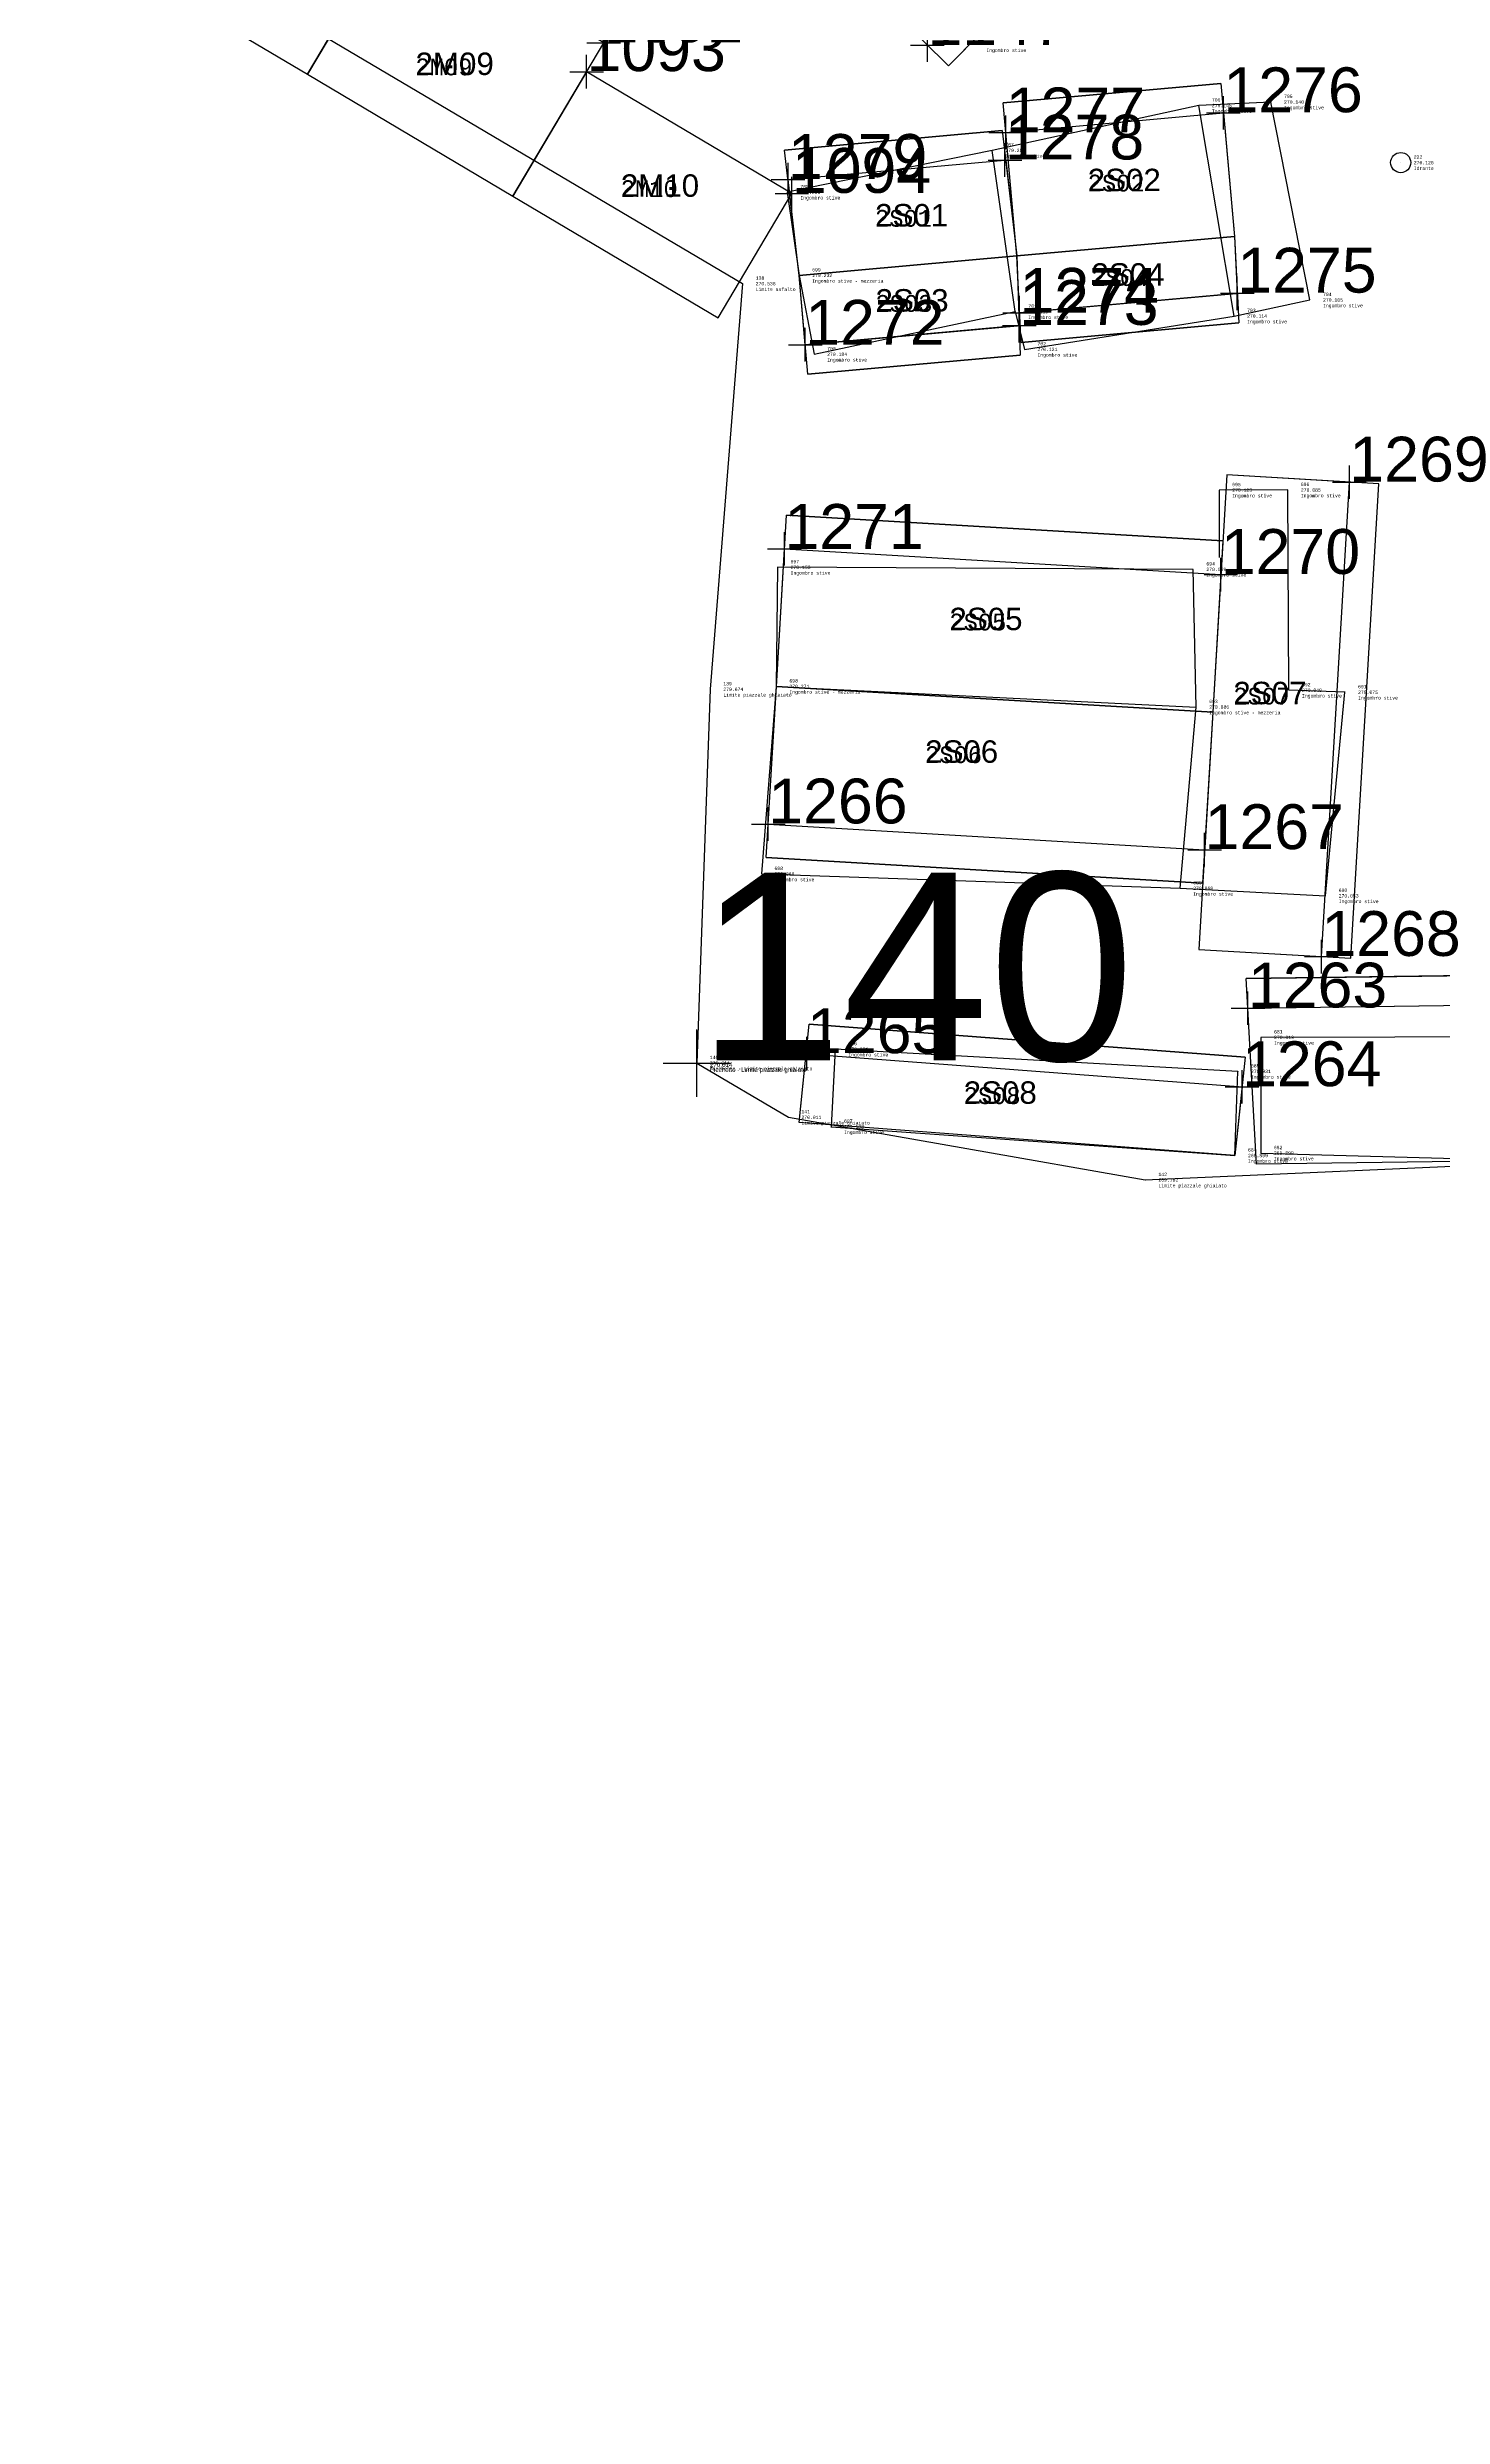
# Model space of a CAD drawing. Extents: x -1000 to 923337, y -63322 to 323191.
# Drawn here: x 287553 to 329047, y -35756 to 34718 of the extents above; entities that cross this region are included whole.
import ezdxf
from ezdxf.enums import TextEntityAlignment as Align

# ---------------------------------------------------------------- set-up
doc = ezdxf.new("R2010")
doc.units = 0
doc.header["$PDMODE"] = 35
doc.header["$PDSIZE"] = 1
for name, color, linetype in [('pntdesc', 1, 'Continuous'), ('pntelev', 2, 'Continuous'), ('punti tracciati', 7, 'Continuous'), ('WF nome aree GPS', 7, 'Continuous'), ('WF_ingombro_stive_2', 1, 'Continuous'), ('WF_lato_di_accesso', 40, 'Continuous'), ('WF_nome_aree_GPS', 7, 'Continuous'), ('WF_tracciatura', 30, 'Continuous')]:
    doc.layers.add(name, color=color, linetype=linetype)
for name, color, linetype, lineweight in [('WF ingombro stive 2', 1, 'Continuous', 30), ('WF lato di accesso', 40, 'Continuous', 30), ('WF tracciatura', 30, 'Continuous', 30)]:
    doc.layers.add(name, color=color, linetype=linetype, lineweight=lineweight)
doc.styles.add('FONTSTYLE_1', font='arial.ttf', dxfattribs={"height": 0.2})
doc.styles.add('FONTSTYLE_2', font='arial.ttf', dxfattribs={"height": 0.2})
doc.styles.get("Standard").update_dxf_attribs({"font": 'consola.ttf', "height": 500})

# ---------------------------------------------------------------- blocks, each defined once
blk = doc.blocks.new('rilievo 2')
at = {"color": 8}
for points in [[(309560, -546125, -352), (312778, -542459, -391), (334234, -538070, -628), (348344, -548307, -983), (356892, -554192, -1195), (361959, -553931, -1407), (370204, -546889, -1399), (377957, -551519, -1580), (396391, -562427, -1455), (395427, -574492, -1317), (395026, -585611, -1377), (397751, -587224, -1981), (408367, -589089, -2210), (438006, -587763, -2348), (450817, -582890, -2520), (462675, -576278, -2454)], [(404499, -563260, -1873), (404770, -564382, -1870), (411005, -563390, -1877), (409958, -557129, -1846), (403814, -558463, -1789)], [(411005, -563390, -1877), (413263, -562912, -1887), (412103, -557024, -1851), (409958, -557129, -1846)], [(412638, -574521, -1951), (412603, -568564, -1906), (410561, -568568, -1868), (410561, -570568, -1868)], [(397393, -574408, -1720), (409879, -575021, -1906)], [(409402, -580413, -1923), (413729, -580637, -1938), (414305, -574581, -1917), (412638, -574521, -1951)], [(423749, -584822, -2135), (411806, -584847, -1972), (411800, -588289, -2092), (424127, -588631, -1635)]]:
    blk.add_polyline3d(points, dxfattribs=at)
for points in [[(398071, -562182, -1760), (398516, -564527, -1808), (404499, -563260, -1873), (403814, -558463, -1789), (397719, -559707, -1641)], [(396948, -579986, -1932), (409402, -580413, -1923), (409879, -575021, -1906), (409793, -570926, -1903), (397429, -570864, -1838), (397393, -574408, -1720)], [(411119, -585858, -1960), (399146, -585198, -1910), (399019, -587506, -2084), (411031, -588361, -2092)]]:
    blk.add_polyline3d(points, close=True, dxfattribs=at)
at = {"color": 1}
blk.add_circle((415962, -558827, -1865), 300, dxfattribs=at)
at = {"color": 8}
for p in [(409958, -557129, -1846), (412103, -557024, -1851), (403814, -558463, -1789), (415962, -558827, -1865), (397719, -559707, -1641), (398071, -562182, -1760), (396391, -562427, -1455), (413263, -562912, -1887), (404499, -563260, -1873), (411005, -563390, -1877), (404770, -564382, -1870), (398516, -564527, -1808), (410561, -568568, -1868), (412603, -568564, -1906), (397429, -570864, -1838), (409793, -570926, -1903), (395427, -574492, -1317), (397393, -574408, -1720), (409879, -575021, -1906), (412638, -574521, -1951), (414305, -574581, -1917), (396948, -579986, -1932), (409402, -580413, -1923), (413729, -580637, -1938), (411806, -584847, -1972), (395026, -585611, -1377), (399146, -585198, -1910), (411119, -585858, -1960), (397751, -587224, -1981), (399019, -587506, -2084), (411031, -588361, -2092), (411800, -588289, -2092), (408367, -589089, -2210)]:
    blk.add_point(p, dxfattribs=at)
for s, p in [('Ingombro stive', (403640, -555487, -1760)), ('270.145', (410347, -557129, -1846)), ('706', (410347, -556963, -1846)), ('Ingombro stive', (410347, -557296, -1846)), ('270.140', (412492, -557024, -1851)), ('705', (412492, -556857, -1851)), ('Ingombro stive', (412492, -557191, -1851)), ('270.203', (404203, -558463, -1789)), ('707', (404203, -558296, -1789)), ('Ingombro stive', (404203, -558630, -1789)), ('222', (416351, -558660, -1865)), ('270.126', (416351, -558827, -1865)), ('708', (398108, -559541, -1641)), ('Idrante', (416351, -558994, -1865)), ('270.350', (398108, -559707, -1641)), ('Ingombro stive', (398108, -559874, -1641)), ('270.536', (396780, -562427, -1455)), ('138', (396780, -562260, -1455)), ('270.232', (398460, -562182, -1760)), ('699', (398460, -562015, -1760)), ('Ingombro stive - mezzeria', (398460, -562348, -1760)), ('Limite asfalto', (396780, -562594, -1455)), ('701', (404888, -563093, -1873)), ('270.105', (413652, -562912, -1887)), ('704', (413652, -562745, -1887)), ('Ingombro stive', (413652, -563079, -1887)), ('270.119', (404888, -563260, -1873)), ('Ingombro stive', (404888, -563427, -1873)), ('270.114', (411394, -563390, -1877)), ('703', (411394, -563223, -1877)), ('Ingombro stive', (411394, -563557, -1877)), ('270.184', (398905, -564527, -1808)), ('700', (398905, -564360, -1808)), ('270.121', (405159, -564382, -1870)), ('702', (405159, -564216, -1870)), ('Ingombro stive', (405159, -564549, -1870)), ('Ingombro stive', (398905, -564694, -1808)), ('270.123', (410950, -568568, -1868)), ('695', (410950, -568402, -1868)), ('Ingombro stive', (410950, -568735, -1868)), ('696', (412992, -568397, -1906)), ('270.085', (412992, -568564, -1906)), ('Ingombro stive', (412992, -568731, -1906)), ('270.153', (397817, -570864, -1838)), ('697', (397817, -570697, -1838)), ('694', (410182, -570760, -1903)), ('Ingombro stive', (397817, -571031, -1838)), ('270.089', (410182, -570926, -1903)), ('Ingombro stive', (410182, -571093, -1903)), ('139', (395816, -574326, -1317)), ('270.271', (397782, -574408, -1720)), ('698', (397782, -574242, -1720)), ('692', (413027, -574355, -1951)), ('691', (414694, -574414, -1917)), ('270.674', (395816, -574492, -1317)), ('Limite piazzale ghiaiato', (395816, -574659, -1317)), ('Ingombro stive - mezzeria', (397782, -574575, -1720)), ('270.086', (410267, -575021, -1906)), ('693', (410267, -574854, -1906)), ('270.040', (413027, -574521, -1951)), ('Ingombro stive', (413027, -574688, -1951)), ('270.075', (414694, -574581, -1917)), ('Ingombro stive', (414694, -574748, -1917)), ('Ingombro stive - mezzeria', (410267, -575188, -1906)), ('688', (397337, -579819, -1932)), ('270.060', (397337, -579986, -1932)), ('Ingombro stive', (397337, -580153, -1932)), ('270.068', (409791, -580413, -1923)), ('689', (409791, -580247, -1923)), ('Ingombro stive', (409791, -580580, -1923)), ('270.053', (414118, -580637, -1938)), ('690', (414118, -580471, -1938)), ('Ingombro stive', (414118, -580804, -1938)), ('270.019', (412195, -584847, -1972)), ('681', (412195, -584681, -1972)), ('140', (395415, -585444, -1377)), ('270.614', (395415, -585611, -1377)), ('686', (399535, -585031, -1910)), ('270.081', (399535, -585198, -1910)), ('Ingombro stive', (399535, -585365, -1910)), ('Ingombro stive', (412195, -585014, -1972)), ('Picchetto - Limite piazzale ghiaiato', (395415, -585778, -1377)), ('685', (411508, -585691, -1960)), ('270.031', (411508, -585858, -1960)), ('Ingombro stive', (411508, -586024, -1960)), ('141', (398140, -587058, -1981)), ('270.011', (398140, -587224, -1981)), ('Limite piazzale ghiaiato', (398140, -587391, -1981)), ('269.908', (399408, -587506, -2084)), ('687', (399408, -587339, -2084)), ('Ingombro stive', (399408, -587672, -2084)), ('269.899', (411420, -588361, -2092)), ('684', (411420, -588195, -2092)), ('682', (412189, -588123, -2092)), ('269.899', (412189, -588289, -2092)), ('Ingombro stive', (412189, -588456, -2092)), ('142', (408756, -588922, -2210)), ('269.782', (408756, -589089, -2210)), ('Ingombro stive', (411420, -588528, -2092)), ('Limite piazzale ghiaiato', (408756, -589256, -2210))]:
    blk.add_text(s, height=100, dxfattribs=at).set_placement(p, align=Align.MIDDLE_LEFT)
blk = doc.blocks.new('Croce___ATS')
at = {"color": 0}
for p, q in [((0, -0.5), (0, 0.5)), ((-0.5, 0), (0.5, 0))]:
    blk.add_line(p, q, dxfattribs=at)
blk = doc.blocks.new('T_P_2')
blk.add_point((0, 0))
at = {"xscale": 2, "yscale": 2}
blk.add_blockref('Croce___ATS', (0, 0), dxfattribs=at)
at = {"color": 7, "insert": (0, 0), "char_height": 5.5859, "attachment_point": 7, "style": 'FONTSTYLE_1'}
blk.add_mtext('140', dxfattribs=at)
blk = doc.blocks.new('T_P_98')
at = {"color": 7}
blk.add_point((0, 0), dxfattribs=at)
blk.add_blockref('Croce___ATS', (0, 0), dxfattribs=at)
at = {"color": 7, "insert": (0, 0), "char_height": 1.3333, "attachment_point": 7, "style": 'FONTSTYLE_1'}
blk.add_mtext('1092', dxfattribs=at)
blk = doc.blocks.new('T_P_99')
at = {"color": 7}
blk.add_point((0, 0), dxfattribs=at)
blk.add_blockref('Croce___ATS', (0, 0), dxfattribs=at)
at = {"color": 7, "insert": (0, 0), "char_height": 1.3333, "attachment_point": 7, "style": 'FONTSTYLE_1'}
blk.add_mtext('1093', dxfattribs=at)
blk = doc.blocks.new('T_P_100')
at = {"color": 7}
blk.add_point((0, 0), dxfattribs=at)
blk.add_blockref('Croce___ATS', (0, 0), dxfattribs=at)
at = {"color": 7, "insert": (0, 0), "char_height": 1.3333, "attachment_point": 7, "style": 'FONTSTYLE_1'}
blk.add_mtext('1094', dxfattribs=at)
blk = doc.blocks.new('T_P_153')
at = {"color": 7}
blk.add_point((0, 0), dxfattribs=at)
blk.add_blockref('Croce___ATS', (0, 0), dxfattribs=at)
at = {"color": 7, "insert": (0, 0), "char_height": 1.3333, "attachment_point": 7, "style": 'FONTSTYLE_1'}
blk.add_mtext('1147', dxfattribs=at)
blk = doc.blocks.new('T_P_268')
at = {"color": 7}
blk.add_point((0, 0), dxfattribs=at)
blk.add_blockref('Croce___ATS', (0, 0), dxfattribs=at)
at = {"color": 7, "insert": (0, 0), "char_height": 1.3333, "attachment_point": 7, "style": 'FONTSTYLE_1'}
blk.add_mtext('1263', dxfattribs=at)
blk = doc.blocks.new('T_P_269')
at = {"color": 7}
blk.add_point((0, 0), dxfattribs=at)
blk.add_blockref('Croce___ATS', (0, 0), dxfattribs=at)
at = {"color": 7, "insert": (0, 0), "char_height": 1.3333, "attachment_point": 7, "style": 'FONTSTYLE_1'}
blk.add_mtext('1264', dxfattribs=at)
blk = doc.blocks.new('T_P_270')
at = {"color": 7}
blk.add_point((0, 0), dxfattribs=at)
blk.add_blockref('Croce___ATS', (0, 0), dxfattribs=at)
at = {"color": 7, "insert": (0, 0), "char_height": 1.3333, "attachment_point": 7, "style": 'FONTSTYLE_1'}
blk.add_mtext('1265', dxfattribs=at)
blk = doc.blocks.new('T_P_271')
at = {"color": 7}
blk.add_point((0, 0), dxfattribs=at)
blk.add_blockref('Croce___ATS', (0, 0), dxfattribs=at)
at = {"color": 7, "insert": (0, 0), "char_height": 1.3333, "attachment_point": 7, "style": 'FONTSTYLE_1'}
blk.add_mtext('1266', dxfattribs=at)
blk = doc.blocks.new('T_P_272')
at = {"color": 7}
blk.add_point((0, 0), dxfattribs=at)
blk.add_blockref('Croce___ATS', (0, 0), dxfattribs=at)
at = {"color": 7, "insert": (0, 0), "char_height": 1.3333, "attachment_point": 7, "style": 'FONTSTYLE_1'}
blk.add_mtext('1267', dxfattribs=at)
blk = doc.blocks.new('T_P_273')
at = {"color": 7}
blk.add_point((0, 0), dxfattribs=at)
blk.add_blockref('Croce___ATS', (0, 0), dxfattribs=at)
at = {"color": 7, "insert": (0, 0), "char_height": 1.3333, "attachment_point": 7, "style": 'FONTSTYLE_1'}
blk.add_mtext('1268', dxfattribs=at)
blk = doc.blocks.new('T_P_274')
at = {"color": 7}
blk.add_point((0, 0), dxfattribs=at)
blk.add_blockref('Croce___ATS', (0, 0), dxfattribs=at)
at = {"color": 7, "insert": (0, 0), "char_height": 1.3333, "attachment_point": 7, "style": 'FONTSTYLE_1'}
blk.add_mtext('1269', dxfattribs=at)
blk = doc.blocks.new('T_P_275')
at = {"color": 7}
blk.add_point((0, 0), dxfattribs=at)
blk.add_blockref('Croce___ATS', (0, 0), dxfattribs=at)
at = {"color": 7, "insert": (0, 0), "char_height": 1.3333, "attachment_point": 7, "style": 'FONTSTYLE_1'}
blk.add_mtext('1270', dxfattribs=at)
blk = doc.blocks.new('T_P_276')
at = {"color": 7}
blk.add_point((0, 0), dxfattribs=at)
blk.add_blockref('Croce___ATS', (0, 0), dxfattribs=at)
at = {"color": 7, "insert": (0, 0), "char_height": 1.3333, "attachment_point": 7, "style": 'FONTSTYLE_1'}
blk.add_mtext('1271', dxfattribs=at)
blk = doc.blocks.new('T_P_277')
at = {"color": 7}
blk.add_point((0, 0), dxfattribs=at)
blk.add_blockref('Croce___ATS', (0, 0), dxfattribs=at)
at = {"color": 7, "insert": (0, 0), "char_height": 1.3333, "attachment_point": 7, "style": 'FONTSTYLE_1'}
blk.add_mtext('1272', dxfattribs=at)
blk = doc.blocks.new('T_P_278')
at = {"color": 7}
blk.add_point((0, 0), dxfattribs=at)
blk.add_blockref('Croce___ATS', (0, 0), dxfattribs=at)
at = {"color": 7, "insert": (0, 0), "char_height": 1.3333, "attachment_point": 7, "style": 'FONTSTYLE_1'}
blk.add_mtext('1273', dxfattribs=at)
blk = doc.blocks.new('T_P_279')
at = {"color": 7}
blk.add_point((0, 0), dxfattribs=at)
blk.add_blockref('Croce___ATS', (0, 0), dxfattribs=at)
at = {"color": 7, "insert": (0, 0), "char_height": 1.3333, "attachment_point": 7, "style": 'FONTSTYLE_1'}
blk.add_mtext('1274', dxfattribs=at)
blk = doc.blocks.new('T_P_280')
at = {"color": 7}
blk.add_point((0, 0), dxfattribs=at)
blk.add_blockref('Croce___ATS', (0, 0), dxfattribs=at)
at = {"color": 7, "insert": (0, 0), "char_height": 1.3333, "attachment_point": 7, "style": 'FONTSTYLE_1'}
blk.add_mtext('1275', dxfattribs=at)
blk = doc.blocks.new('T_P_281')
at = {"color": 7}
blk.add_point((0, 0), dxfattribs=at)
blk.add_blockref('Croce___ATS', (0, 0), dxfattribs=at)
at = {"color": 7, "insert": (0, 0), "char_height": 1.3333, "attachment_point": 7, "style": 'FONTSTYLE_1'}
blk.add_mtext('1276', dxfattribs=at)
blk = doc.blocks.new('T_P_282')
at = {"color": 7}
blk.add_point((0, 0), dxfattribs=at)
blk.add_blockref('Croce___ATS', (0, 0), dxfattribs=at)
at = {"color": 7, "insert": (0, 0), "char_height": 1.3333, "attachment_point": 7, "style": 'FONTSTYLE_1'}
blk.add_mtext('1277', dxfattribs=at)
blk = doc.blocks.new('T_P_283')
at = {"color": 7}
blk.add_point((0, 0), dxfattribs=at)
blk.add_blockref('Croce___ATS', (0, 0), dxfattribs=at)
at = {"color": 7, "insert": (0, 0), "char_height": 1.3333, "attachment_point": 7, "style": 'FONTSTYLE_1'}
blk.add_mtext('1278', dxfattribs=at)
blk = doc.blocks.new('T_P_284')
at = {"color": 7}
blk.add_point((0, 0), dxfattribs=at)
blk.add_blockref('Croce___ATS', (0, 0), dxfattribs=at)
at = {"color": 7, "insert": (0, 0), "char_height": 1.3333, "attachment_point": 7, "style": 'FONTSTYLE_1'}
blk.add_mtext('1279', dxfattribs=at)
blk = doc.blocks.new('punti tracciatura 2')
at = {"layer": 'WF_ingombro_stive_2', "ltscale": 0.5, "elevation": 274.025, "flags": 128}
for points in [[(1346633.656, -3504.338), (1346636.81, -3499.022), (1346630.705, -3495.401), (1346627.551, -3500.716)], [(1346639.761, -3507.96), (1346642.465, -3503.402), (1346636.36, -3499.78), (1346633.656, -3504.338)], [(1346645.866, -3511.582), (1346648.06, -3507.884), (1346641.955, -3504.262), (1346639.761, -3507.96)]]:
    blk.add_lwpolyline(points, close=True, dxfattribs=at)
at = {"layer": 'WF_ingombro_stive_2', "ltscale": 0.5, "flags": 128}
for points, elevation in [([(1346660.896, -3505.485), (1346661.226, -3509.16), (1346654.752, -3509.74), (1346654.422, -3506.065)], 270.232), ([(1346654.42, -3506.888), (1346654.752, -3509.74), (1346648.278, -3510.32), (1346647.946, -3507.468)], 270.232), ([(1346661.272, -3510.854), (1346654.834, -3511.431), (1346654.752, -3509.74), (1346661.226, -3509.16), (1346661.308, -3510.851)], 270.232), ([(1346648.458, -3512.383), (1346648.278, -3510.32), (1346654.752, -3509.74), (1346654.823, -3511.812), (1346648.456, -3512.383)], 270.232), ([(1346664.641, -3516.471), (1346660.993, -3516.256), (1346660.162, -3530.367), (1346663.81, -3530.582)], 270.271), ([(1346660.818, -3519.218), (1346660.577, -3523.311), (1346647.6, -3522.547), (1346647.841, -3518.454)], 270.271), ([(1346647.359, -3526.64), (1346647.6, -3522.547), (1346660.577, -3523.311), (1346660.336, -3527.404)], 270.271), ([(1346673.568, -3531.958), (1346673.823, -3536.603), (1346661.879, -3536.761), (1346661.624, -3532.116)], 269.776), ([(1346661.45, -3534.456), (1346661.238, -3536.5), (1346648.275, -3535.516), (1346648.487, -3533.472)], 269.899)]:
    blk.add_lwpolyline(points, dxfattribs=dict(at, elevation=elevation))
at = {"layer": 'WF_lato_di_accesso', "ltscale": 0.5}
blk.add_line((1346648.06, -3507.884, 274.025), (1346641.955, -3504.262, 274.025), dxfattribs=at)
at = {"layer": 'WF_tracciatura', "ltscale": 0.5}
for p, q in [((1346654.422, -3506.065, 270.232), (1346660.896, -3505.485, 270.232)), ((1346647.923, -3507.47, 270.232), (1346654.397, -3506.89, 270.232)), ((1346663.81, -3530.582, 270.271), (1346664.641, -3516.471, 270.271)), ((1346647.841, -3518.454, 270.271), (1346660.818, -3519.218, 270.271)), ((1346647.359, -3526.64, 270.271), (1346660.336, -3527.404, 270.271)), ((1346661.587, -3532.116, 269.776), (1346673.531, -3531.958, 269.776)), ((1346648.511, -3533.474, 270.037), (1346661.474, -3534.458, 270.037))]:
    blk.add_line(p, q, dxfattribs=at)
at = {"color": 7}
for name, p in [('T_P_98', (1346642.465, -3503.402, 274.025)), ('T_P_153', (1346652.093, -3503.468, 270.244)), ('T_P_99', (1346641.955, -3504.262, 274.025)), ('T_P_281', (1346660.896, -3505.485, 270.232)), ('T_P_282', (1346654.422, -3506.065, 270.232)), ('T_P_283', (1346654.397, -3506.89, 270.232)), ('T_P_284', (1346647.946, -3507.468, 270.232)), ('T_P_100', (1346648.06, -3507.884, 274.025)), ('T_P_280', (1346661.308, -3510.851, 270.232)), ('T_P_279', (1346654.834, -3511.431, 270.232)), ('T_P_278', (1346654.823, -3511.812, 270.232)), ('T_P_277', (1346648.458, -3512.383, 270.232)), ('T_P_274', (1346664.641, -3516.471, 270.271)), ('T_P_276', (1346647.841, -3518.454, 270.271)), ('T_P_275', (1346660.818, -3519.218, 270.271)), ('T_P_271', (1346647.359, -3526.64, 270.271)), ('T_P_272', (1346660.336, -3527.404, 270.271)), ('T_P_273', (1346663.81, -3530.582, 270.271)), ('T_P_268', (1346661.624, -3532.116, 269.776)), ('T_P_270', (1346648.511, -3533.474, 270.037)), ('T_P_269', (1346661.45, -3534.456, 269.899))]:
    blk.add_blockref(name, p, dxfattribs=at)
blk.add_blockref('T_P_2', (1346645.232, -3533.75, 270.614))
at = {"layer": 'pntdesc', "insert": (1346645.622, -3533.966, 270.614), "char_height": 0.13333, "attachment_point": 4, "style": 'FONTSTYLE_2'}
blk.add_mtext('Picchetto - Limite piazzale ghiaiato', dxfattribs=at)
at = {"layer": 'pntelev', "insert": (1346645.622, -3533.8, 270.614), "char_height": 0.1333, "attachment_point": 4, "style": 'FONTSTYLE_2'}
blk.add_mtext('270.614', dxfattribs=at)
at = {"layer": 'WF_nome_aree_GPS', "char_height": 0.6667, "attachment_point": 7, "style": 'FONTSTYLE_2'}
for s, insert in [('2M09', (1346636.868, -3504.369, 273.976)), ('2M10', (1346642.973, -3507.991, 273.976)), ('2S02', (1346656.859, -3507.824, 271.375)), ('2S01', (1346650.534, -3508.873, 270.183)), ('2S04', (1346656.968, -3510.634, 270.183)), ('2S03', (1346650.548, -3511.405, 270.183)), ('2S05', (1346652.746, -3520.882, 270.223)), ('2S07', (1346661.19, -3523.085, 269.03)), ('2S06', (1346652.023, -3524.826, 270.223)), ('2S08', (1346653.171, -3534.97, 270.75))]:
    blk.add_mtext(s, dxfattribs=dict(at, insert=insert))

msp = doc.modelspace()

# ---------------------------------------------------------------- linework, layer by layer
at = {"layer": 'WF ingombro stive 2'}
for points, elevation in [([(320572.7, 46298.4), (323489.1, 43416.7), (314351.9, 34169.5), (311435.4, 37051.2)], -1747.8), ([(295288.2, 33918), (298441.8, 39233.9), (292336.7, 42855.7), (289183.2, 37539.8)], 2033.3), ([(301393.3, 30296.3), (304097.5, 34854.5), (297992.4, 38476.3), (295288.2, 33918)], 2033.3), ([(307498.4, 26674.5), (309692.4, 30372.7), (303587.3, 33994.5), (301393.3, 30296.3)], 2033.3), ([(322449.8, 33648.6), (322857.9, 29096.6), (316383.8, 28516.2), (315975.8, 33068.2)], -1759.7), ([(315950.8, 32243.7), (316383.8, 28516.2), (309909.8, 27935.8), (309476.8, 31663.3)], -1759.7), ([(322857.9, 29096.6), (322983.2, 26524.7), (316509.2, 25944.3), (316383.8, 28516.2)], -1759.7), ([(316383.8, 28516.2), (316484.9, 25562.9), (310166.5, 24995.4), (309909.8, 27935.8)], -1759.7), ([(321793.8, 7889.2), (326321.3, 7622.6), (327152.3, 21734), (322624.7, 22000.6)], -1719.9), ([(322509.1, 20036.1), (322209.3, 14944.9), (309231.7, 15709.1), (309531.5, 20800.3)], -1719.9), ([(322209.3, 14944.9), (321909.5, 9853.8), (308932, 10617.9), (309231.7, 15709.1)], -1719.9), ([(323511.2, 1495.4), (323207.6, 7020.9), (335151.5, 7179), (335455.2, 1653.5)], -2215.9), ([(309907.3, 2740.2), (310209.9, 5661.1), (323172.6, 4677), (322870, 1756.1)], -2092.4)]:
    msp.add_lwpolyline(points, close=True, dxfattribs=dict(at, elevation=elevation))
at = {"layer": 'WF lato di accesso'}
for p, q in [((314351.9, 34169.5, -1747.8), (323489.1, 43416.7, -1747.8)), ((309692.4, 30372.7, 2033.3), (303587.3, 33994.5, 2033.3)), ((322449.8, 33648.6, -1759.7), (315975.8, 33068.2, -1759.7)), ((315950.8, 32243.7, -1759.7), (309476.8, 31663.3, -1759.7)), ((316509.2, 25944.3, -1759.7), (322983.2, 26524.7, -1759.7)), ((310166.5, 24995.6, -1759.7), (316484.9, 25562.9, -1759.7)), ((326321.3, 7622.6, -1719.9), (327152.3, 21734, -1719.9)), ((322509.1, 20036.1, -1719.9), (309531.5, 20800.3, -1719.9)), ((308932, 10617.9, -1719.9), (321909.5, 9853.8, -1719.9)), ((335151.5, 7179, -2215.9), (323207.6, 7020.9, -2215.9)), ((323172.6, 4677, -1954.2), (310209.9, 5661.1, -1954.2))]:
    msp.add_line(p, q, dxfattribs=at)
at = {"layer": 'WF tracciatura'}
for p, q in [((316054.4, 32190.9, -1759.7), (322528.4, 32771.2, -1759.7)), ((309555.4, 30785.9, -1759.7), (316029.5, 31366.3, -1759.7)), ((316430.5, 26821.7, -1759.7), (322904.6, 27402.1, -1759.7)), ((310087.8, 25873, -1759.7), (316406.1, 26440.2, -1759.7)), ((325442, 7674.4, -1719.9), (326272.9, 21785.8, -1719.9)), ((309472.8, 19802, -1719.9), (322450.3, 19037.8, -1719.9)), ((308990.7, 11616.2, -1719.9), (321968.3, 10852, -1719.9)), ((323219.2, 6140.1, -2215.9), (335163.2, 6298.2, -2215.9)), ((310143.2, 4782.7, -1954.2), (323105.9, 3798.6, -1954.2))]:
    msp.add_line(p, q, dxfattribs=at)

# ---------------------------------------------------------------- block references
at = {"color": 251}
msp.add_blockref('rilievo 2', (-88161.4, 590117.4), dxfattribs=at)
at = {"layer": 'punti tracciati', "xscale": 1000, "yscale": 1000, "zscale": 1000}
msp.add_blockref('punti tracciatura 2', (-1346338367.3, 3538255.9, -271991), dxfattribs=at)

# ---------------------------------------------------------------- texts
at = {"layer": 'WF nome aree GPS'}
for s, p in [('2M09', (298500.2, 33887.2, 1984.5)), ('2M10', (304605.3, 30265.4, 1984.5)), ('2S02', (318491.5, 30431.8, -616.3)), ('2S01', (312165.8, 29383.4, -1808.5)), ('2S04', (318599.7, 27622.4, -1808.5)), ('2S03', (312180.2, 26851.5, -1808.5)), ('2S05', (314378.2, 17374.4, -1768.7)), ('2S07', (322822.1, 15171.1, -2961)), ('2S06', (313655.2, 13429.9, -1768.7)), ('2S08', (314802.8, 3286.8, -1241))]:
    msp.add_text(s, height=500, dxfattribs=at).set_placement(p)

doc.saveas('drawing.dxf')
